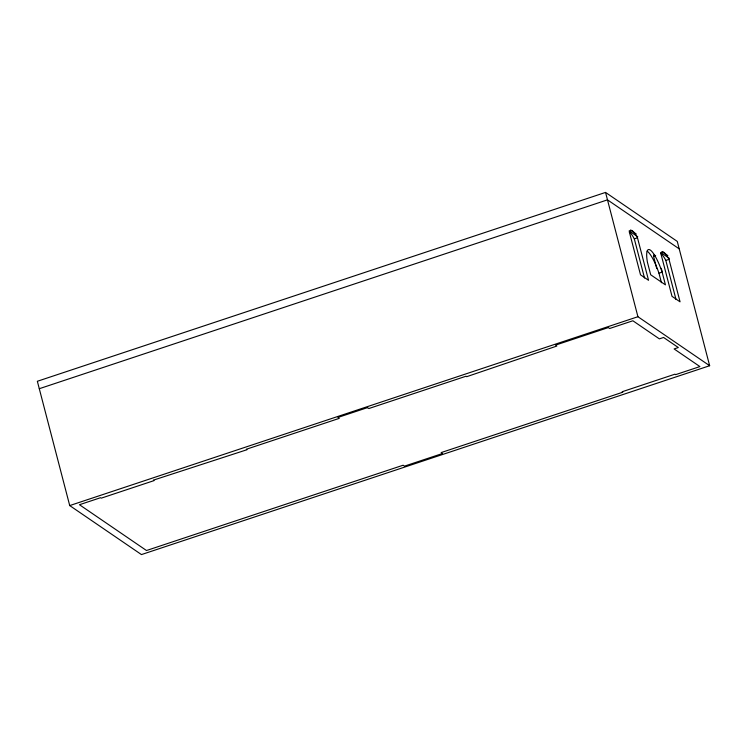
<?xml version="1.0" encoding="UTF-8"?>
<svg xmlns="http://www.w3.org/2000/svg" width="747" height="747" viewBox="0 0 747 747"><rect width="100%" height="100%" fill="white"/><g stroke="black" fill="none" stroke-linecap="round" stroke-linejoin="round"><path stroke-width="1.12" d="M605.546 192.418L37.35 381.278L69.723 505.579L141.454 554.582L709.65 365.722L677.277 241.421L605.546 192.418L637.929 316.719L709.65 365.722M39.283 388.711L607.488 199.851L679.21 248.863M629.189 231.878A22.84 5.126 71.6 0 1 634.315 238.872L637.49 237.817L648.555 280.312L640.515 274.821L629.441 232.326A22.84 5.126 71.6 0 1 637.49 237.817M656.762 268.612L653.56 256.305L655.67 255.605M660.693 253.401A22.84 5.126 71.6 0 1 665.82 260.395L668.995 259.349L680.059 301.844L672.02 296.344L660.946 253.849A22.84 5.126 71.6 0 1 668.995 259.349M647.154 251.132A26.406 5.929 71.6 0 1 658.957 273.169L662.122 272.123L665.446 284.868L650.702 274.793L647.378 262.048A26.406 5.929 71.6 0 1 650.329 250.086A26.406 5.929 71.6 0 1 662.122 272.123M69.723 505.579L637.929 316.719M630.505 230.076L636.257 234.007M662.113 251.674L667.855 255.595M629.142 230.898L637.761 236.78M660.75 252.486L669.368 258.378M665.82 260.395L676.016 299.538M661.272 268.322L662.15 271.675M658.957 273.169L661.45 282.73M634.315 238.872L644.512 278.015M653.56 256.305A22.84 5.126 71.6 0 1 654.633 254.447M367.505 407.619L337.933 417.452L339.278 418.367L246.333 449.255L247.005 449.713L153.396 480.144L154.069 480.61L101.256 498.156L100.593 497.698L79.462 504.72L146.496 550.52L403.137 465.222L404.482 466.137L442.504 453.494L441.16 452.579L622.811 392.203L622.139 391.745L674.952 374.191L675.624 374.649L699.911 366.581L674.102 348.942L678.332 347.542L663.579 337.467L659.358 338.867L632.877 320.771L609.645 328.503L608.301 327.578L555.497 345.133L556.842 346.048L466.679 376.693L466.007 376.236L368.85 408.534L367.505 407.619"/></g></svg>
